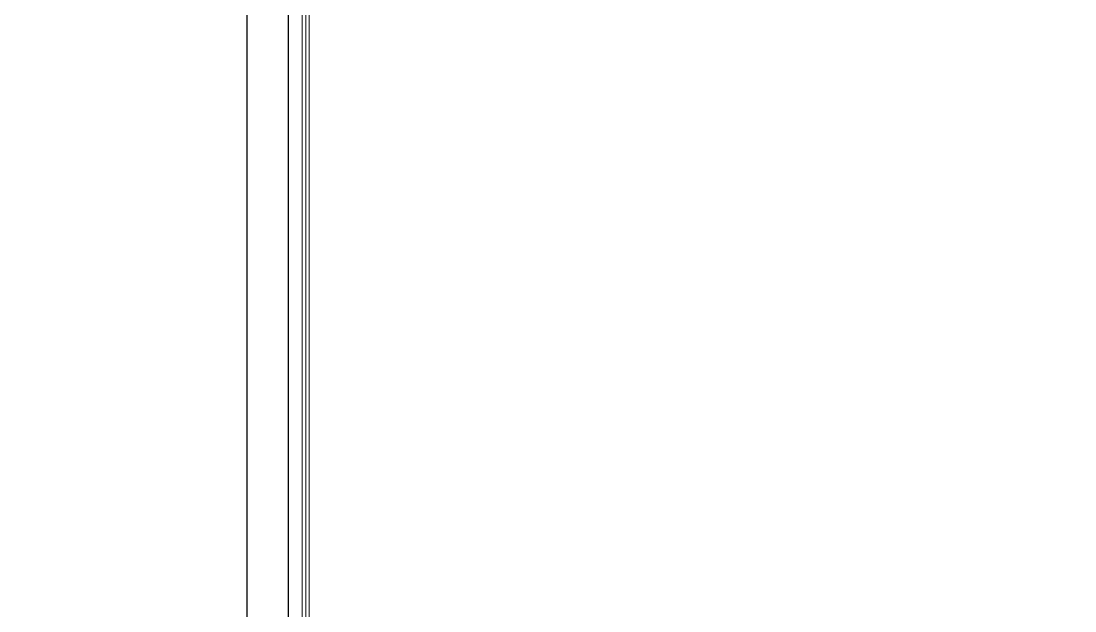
# Model space of a CAD drawing. Header units: centimetres. Extents: x 118932 to 154602, y -32682 to -23521.
# Drawn here: x 127441.7 to 127822, y -26942.4 to -26729.6 of the extents above; entities that cross this region are included whole.
import ezdxf

# ---------------------------------------------------------------- set-up
doc = ezdxf.new("R2010")
doc.units = ezdxf.units.CM
doc.header["$LTSCALE"] = 50
doc.header["$MEASUREMENT"] = 0
doc.layers.add('GEN_05_ML_Alçıpan_giydirme', color=7, linetype='Continuous', lineweight=18, true_color=0x7ebab5)
doc.layers.add('KALACAK DUVARLAR', color=7, linetype='Continuous', lineweight=30, true_color=0x005387)

# ---------------------------------------------------------------- blocks, each defined once
blk = doc.blocks.new('level -1 d blok duvarlar')
at = {"layer": 'GEN_05_ML_Alçıpan_giydirme', "elevation": 0}
for points in [[(-1860, -1816.04), (-1860, -1010.93), (-1512, -1010.93), (-1512, -1018.43), (-1487, -1018.43), (-1487, -1010.93), (-1297.19, -1010.93), (-1297.19, -985.93), (-1885, -985.93), (-1885, -1421.86), (-1958.99, -1421.86), (-1958.99, -1426.86), (-1961.49, -1426.86), (-1961.49, -1419.36), (-1887.5, -1419.36), (-1887.5, -983.43), (-1294.69, -983.43), (-1294.69, -1013.43), (-1484.5, -1013.43), (-1484.5, -1020.93), (-1514.5, -1020.93), (-1514.5, -1013.43), (-1857.5, -1013.43), (-1857.5, -1816.04)], [(-1960.24, -1426.86), (-1960.24, -1420.61), (-1886.25, -1420.61), (-1886.25, -984.68), (-1295.94, -984.68), (-1295.94, -1012.18), (-1485.75, -1012.18), (-1485.75, -1019.68), (-1513.25, -1019.68), (-1513.25, -1012.18), (-1858.75, -1012.18), (-1858.75, -1816.04)]]:
    blk.add_lwpolyline(points, dxfattribs=at)
blk = doc.blocks.new('KALACAK DUVARLAR LEVEL -1 D BLOK')
at = {"layer": 'KALACAK DUVARLAR', "elevation": 0}
blk.add_lwpolyline([(-1221.94, -421.54), (-1221.92, 368.96), (-1236.94, 368.96), (-1236.94, -51.97), (-1318.43, -51.97), (-1318.43, -66.97), (-1236.94, -66.97), (-1236.94, -421.54)], close=True, dxfattribs=at)

msp = doc.modelspace()

# ---------------------------------------------------------------- block references
msp.add_blockref('KALACAK DUVARLAR LEVEL -1 D BLOK', (128760.11, -26621.94))
at = {"color": 254, "true_color": 0xddb3d4}
msp.add_blockref('level -1 d blok duvarlar', (129403.17, -25247.06, 0), dxfattribs=at)

doc.saveas('drawing.dxf')
